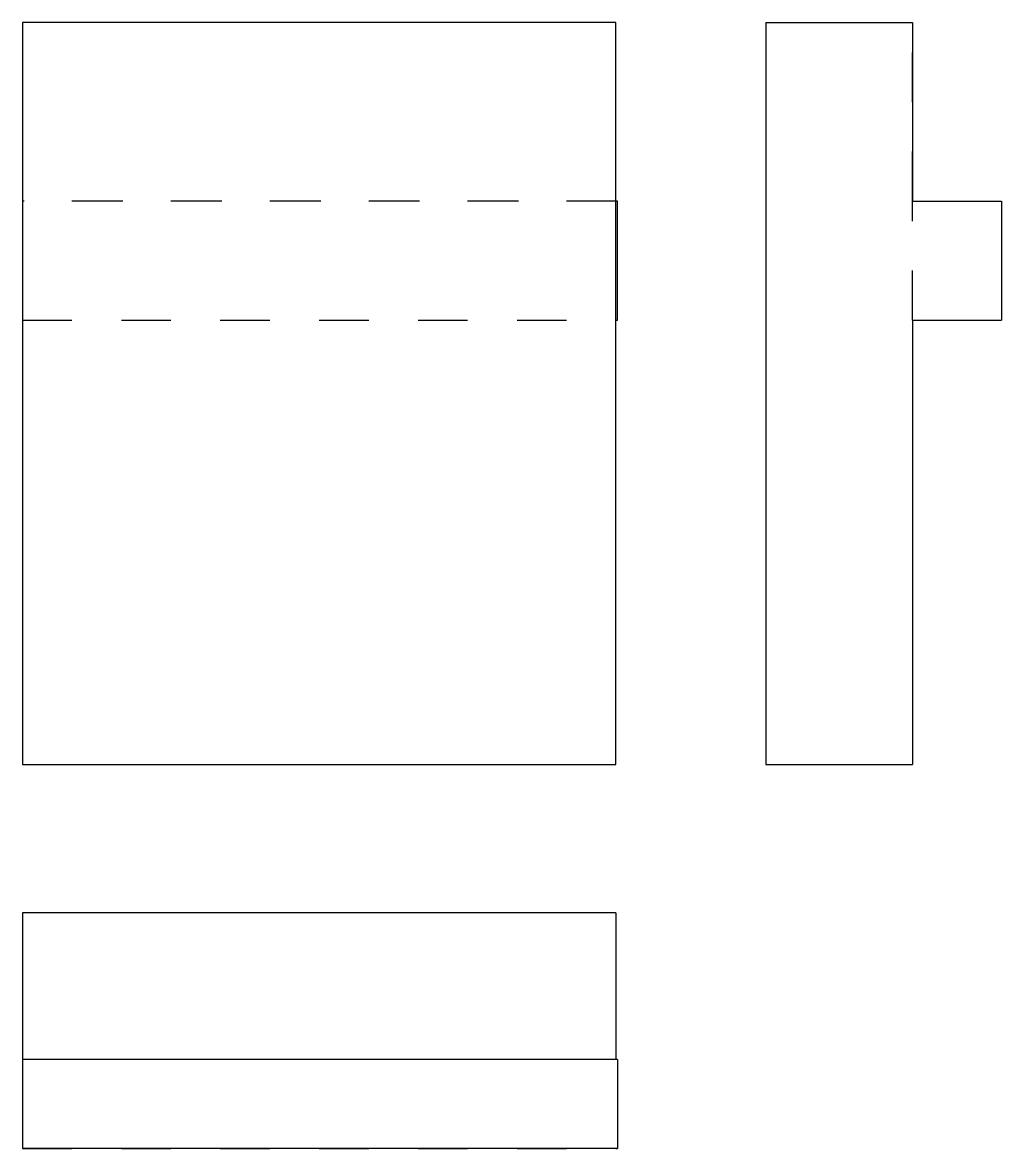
# Model space of a CAD drawing. Extents: x 0 to 1.98, y 0 to 2.28.
import ezdxf

# ---------------------------------------------------------------- set-up
doc = ezdxf.new("R2010")
doc.units = 0
doc.linetypes.add('HIDDEN', pattern=[0.075, 0.050025, -0.024975])
for name, color, linetype in [('FRONT', 7, 'CONTINUOUS'), ('FRONT_HID', 7, 'HIDDEN'), ('LEFT', 7, 'CONTINUOUS'), ('LEFT_HID', 7, 'HIDDEN'), ('TOP', 7, 'CONTINUOUS'), ('TOP_HID', 7, 'HIDDEN')]:
    doc.layers.add(name, color=color, linetype=linetype)

msp = doc.modelspace()

# ---------------------------------------------------------------- linework, layer by layer
at = {"layer": 'FRONT'}
for p, q in [((0, 2.276563), (0, 0.776563)), ((1.2, 2.276563), (0, 2.276563)), ((1.2, 0.776563), (1.2, 2.276563)), ((1.203125, 1.915625), (1.2, 1.915625)), ((1.203125, 1.675), (1.203125, 1.915625)), ((1.2, 1.675), (1.203125, 1.675)), ((0, 0.776563), (1.2, 0.776563))]:
    msp.add_line(p, q, dxfattribs=at)
at = {"layer": 'FRONT_HID', "linetype": 'HIDDEN'}
for p, q in [((0, 2.276563), (0, 1.915625)), ((1.2, 1.915625), (1.2, 2.276563)), ((0, 1.915625), (0, 1.675)), ((1.2, 1.915625), (0, 1.915625)), ((0, 1.915625), (0, 1.675)), ((1.203125, 1.915625), (0, 1.915625)), ((1.2, 1.675), (1.2, 1.915625)), ((0, 1.675), (0, 0.776563)), ((0, 1.675), (1.2, 1.675)), ((0, 1.675), (1.203125, 1.675)), ((1.2, 0.776563), (1.2, 1.675))]:
    msp.add_line(p, q, dxfattribs=at)
at = {"layer": 'LEFT'}
for p, q in [((1.503125, 2.276563), (1.8, 2.276563)), ((1.503125, 2.276563), (1.503125, 0.776563)), ((1.8, 2.276563), (1.8, 1.915625)), ((1.8, 1.915625), (1.979688, 1.915625)), ((1.979688, 1.915625), (1.979688, 1.675)), ((1.8, 1.675), (1.8, 0.776563)), ((1.8, 1.675), (1.979688, 1.675)), ((1.503125, 0.776563), (1.8, 0.776563))]:
    msp.add_line(p, q, dxfattribs=at)
at = {"layer": 'LEFT_HID', "linetype": 'HIDDEN'}
for p, q in [((1.8, 1.915625), (1.8, 2.276563)), ((1.8, 1.675), (1.8, 1.915625)), ((1.8, 1.675), (1.8, 1.915625))]:
    msp.add_line(p, q, dxfattribs=at)
at = {"layer": 'TOP'}
for p, q in [((0, 0.476563), (0, 0.179688)), ((1.2, 0.476563), (0, 0.476563)), ((1.2, 0.476563), (1.2, 0.179688)), ((1.2, 0.179688), (0, 0.179688)), ((0, 0.179688), (0, 0)), ((1.203125, 0.179688), (1.2, 0.179688)), ((1.203125, 0.179688), (1.203125, 0)), ((1.203125, 0), (0, 0))]:
    msp.add_line(p, q, dxfattribs=at)
at = {"layer": 'TOP_HID', "linetype": 'HIDDEN'}
msp.add_line((0, 0), (1.203125, 0), dxfattribs=at)

doc.saveas('drawing.dxf')
